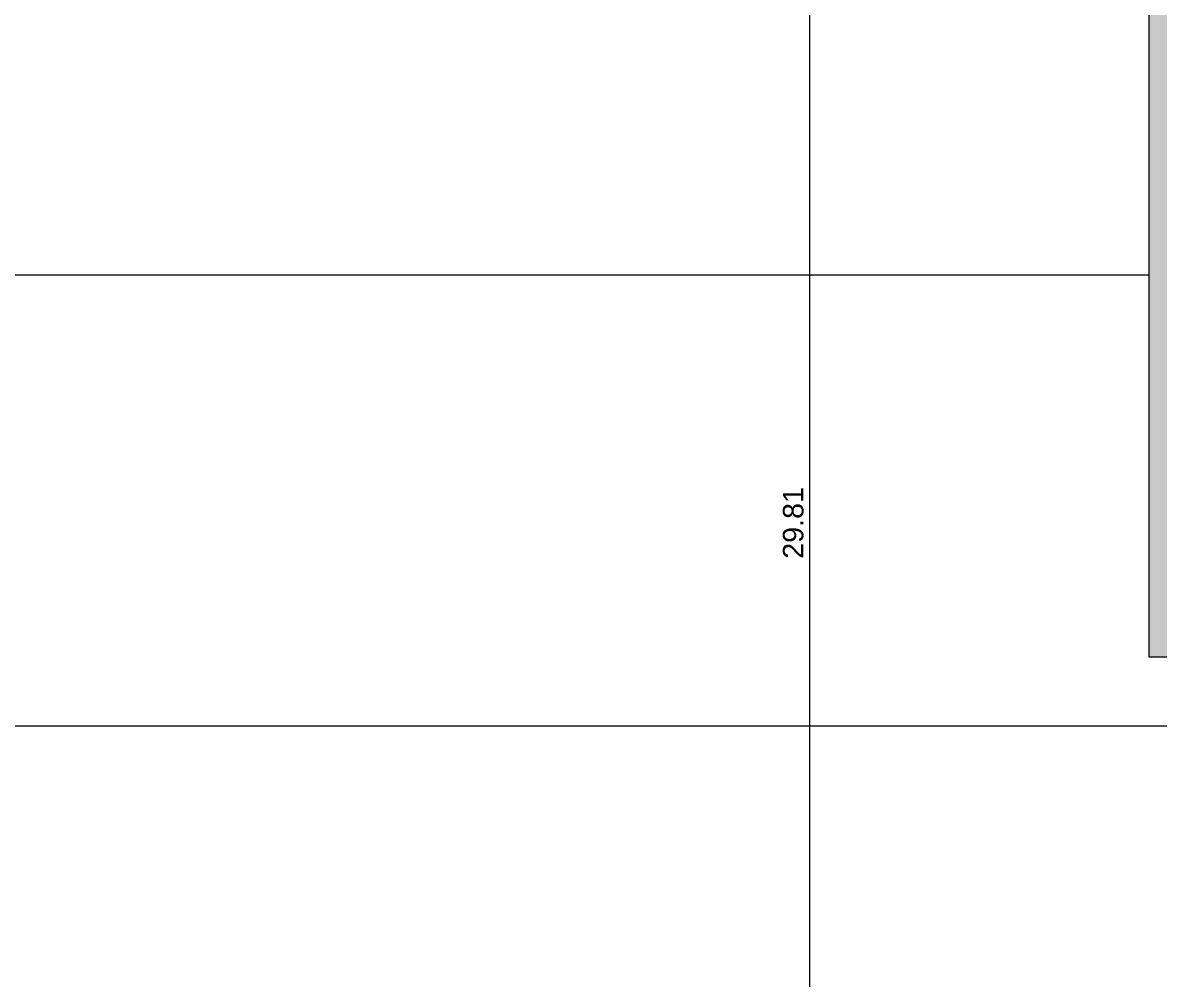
# Model space of a CAD drawing. Header units: metres. Extents: x 147 to 427, y -16 to 162.
# Drawn here: x 286.12 to 313.82, y 71.58 to 94.91 of the extents above; entities that cross this region are included whole.
import ezdxf

# ---------------------------------------------------------------- set-up
doc = ezdxf.new("R2010")
doc.units = ezdxf.units.M
doc.layers.add('1053_ARQ_BASE_MATADOURO_dwg', color=7, linetype='Continuous', lineweight=5, true_color=0x767676)
for name, color, linetype, lineweight in [('A-COTAS', 7, 'Continuous', 9), ('A-DETL', 7, 'Continuous', 5), ('A-DETL-GENF', 7, 'Continuous', 5)]:
    doc.layers.add(name, color=color, linetype=linetype, lineweight=lineweight)
doc.styles.add('Arial_4', font='arial.ttf', dxfattribs={"height": 0.5})

# ---------------------------------------------------------------- blocks, each defined once
blk = doc.blocks.new('1053_ARQ_BASE_MATADOURO_dwg_arq geral tgov-4039641-TÉRREO 1_20 - Dependente 1')
at = {"layer": 'A-COTAS', "color": 253, "true_color": 0xaaaaaa}
for p, q in [((6.695, 14.366), (6.695, -15.316)), ((14.967, 5.571), (-62.437, 5.571)), ((24.086, -5.433), (-62.437, -5.433))]:
    blk.add_line(p, q, dxfattribs=at)
at = {"layer": 'A-COTAS', "insert": (6.046, -0.475), "char_height": 0.5, "width": 2.0932, "attachment_point": 2, "rotation": 90, "line_spacing_factor": 0.941778, "style": 'Arial_4'}
blk.add_mtext('29.81', dxfattribs=at)
blk = doc.blocks.new('1053_ARQ_BASE_MATADOURO_dwg-3625622-TÉRREO 1_20 - Dependente 1')
blk.add_blockref('1053_ARQ_BASE_MATADOURO_dwg_arq geral tgov-4039641-TÉRREO 1_20 - Dependente 1', (130.21, 83.186))

msp = doc.modelspace()

# ---------------------------------------------------------------- hatches: boundary and pattern name
at = {"layer": 'A-DETL-GENF', "true_color": 0xffff00}
h = msp.add_hatch(color=2, dxfattribs=at)
h.paths.add_polyline_path([(335.07, 79.446), (337.169, 79.446), (337.169, 100.074), (313.569, 100.074), (313.569, 79.446), (334.6, 79.446)])
h.paths.add_polyline_path([(314.078, 79.903), (314.078, 99.777), (336.7, 99.777), (336.7, 79.903), (321.693, 79.903)])

# ---------------------------------------------------------------- linework, layer by layer
at = {"layer": 'A-DETL'}
for p, q in [((313.569, 100.074), (313.569, 79.446)), ((313.569, 79.446), (337.169, 79.446))]:
    msp.add_line(p, q, dxfattribs=at)

# ---------------------------------------------------------------- block references
at = {"layer": '1053_ARQ_BASE_MATADOURO_dwg', "color": 253, "true_color": 0xaaaaaa}
msp.add_blockref('1053_ARQ_BASE_MATADOURO_dwg-3625622-TÉRREO 1_20 - Dependente 1', (168.392, 0), dxfattribs=at)

doc.saveas('drawing.dxf')
